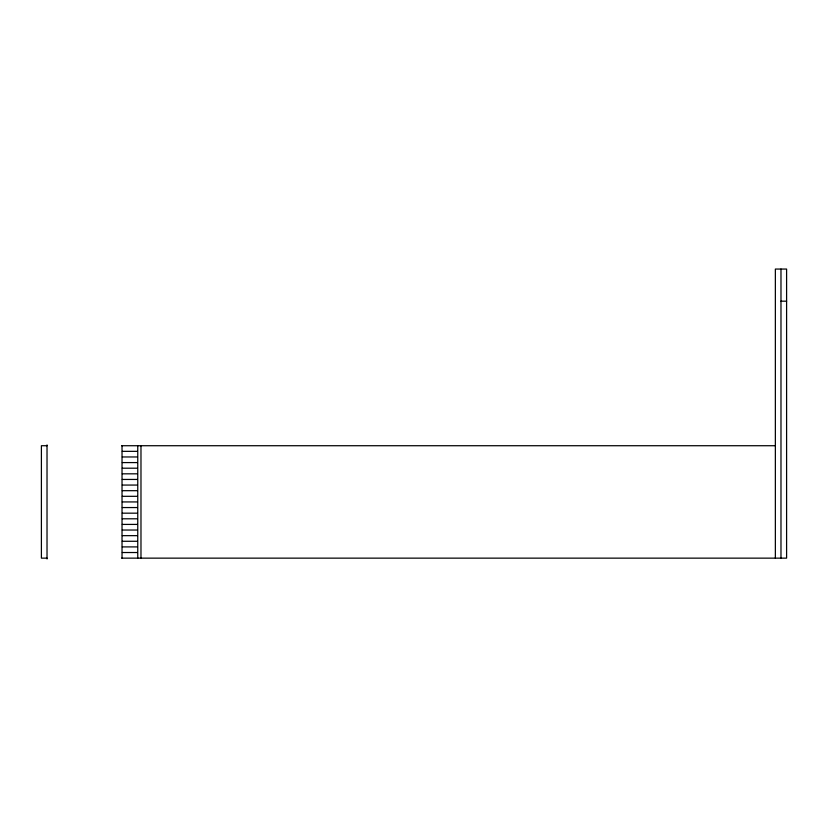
<?xml version="1.0" encoding="UTF-8"?>
<svg xmlns="http://www.w3.org/2000/svg" width="828" height="828" viewBox="0 0 828 828"><rect width="100%" height="100%" fill="white"/><g stroke="black" fill="none" stroke-linecap="round" stroke-linejoin="round"><path stroke-width="1.24" d="M780.98 301.175L786.6 301.175M47.02 445.723L41.4 445.723L41.4 558.144L47.02 558.144M121.706 445.723L775.36 445.723M122.327 451.343L137.355 451.343M122.327 456.963L137.355 456.963M122.327 462.583L137.355 462.583M122.327 468.203L137.355 468.203M122.327 473.823L137.355 473.823M122.327 479.443L137.355 479.443M122.327 485.063L137.355 485.063M122.327 490.683L137.355 490.683M122.327 496.314L137.355 496.314M122.327 501.934L137.355 501.934M122.327 507.554L137.355 507.554M122.327 513.174L137.355 513.174M122.327 518.794L137.355 518.794M122.327 524.414L137.355 524.414M122.327 530.034L137.355 530.034M122.327 535.654L137.355 535.654M122.327 541.274L137.355 541.274M122.327 546.904L137.355 546.904M122.327 552.524L137.355 552.524M121.706 558.144L786.6 558.144L786.6 269.059L775.36 269.059L775.36 558.144M780.98 269.059L780.98 558.144M140.977 445.723L140.977 558.144M137.758 445.723L137.758 558.144M122.026 445.723L122.026 558.144M47.02 444.915L47.02 558.941"/></g></svg>
